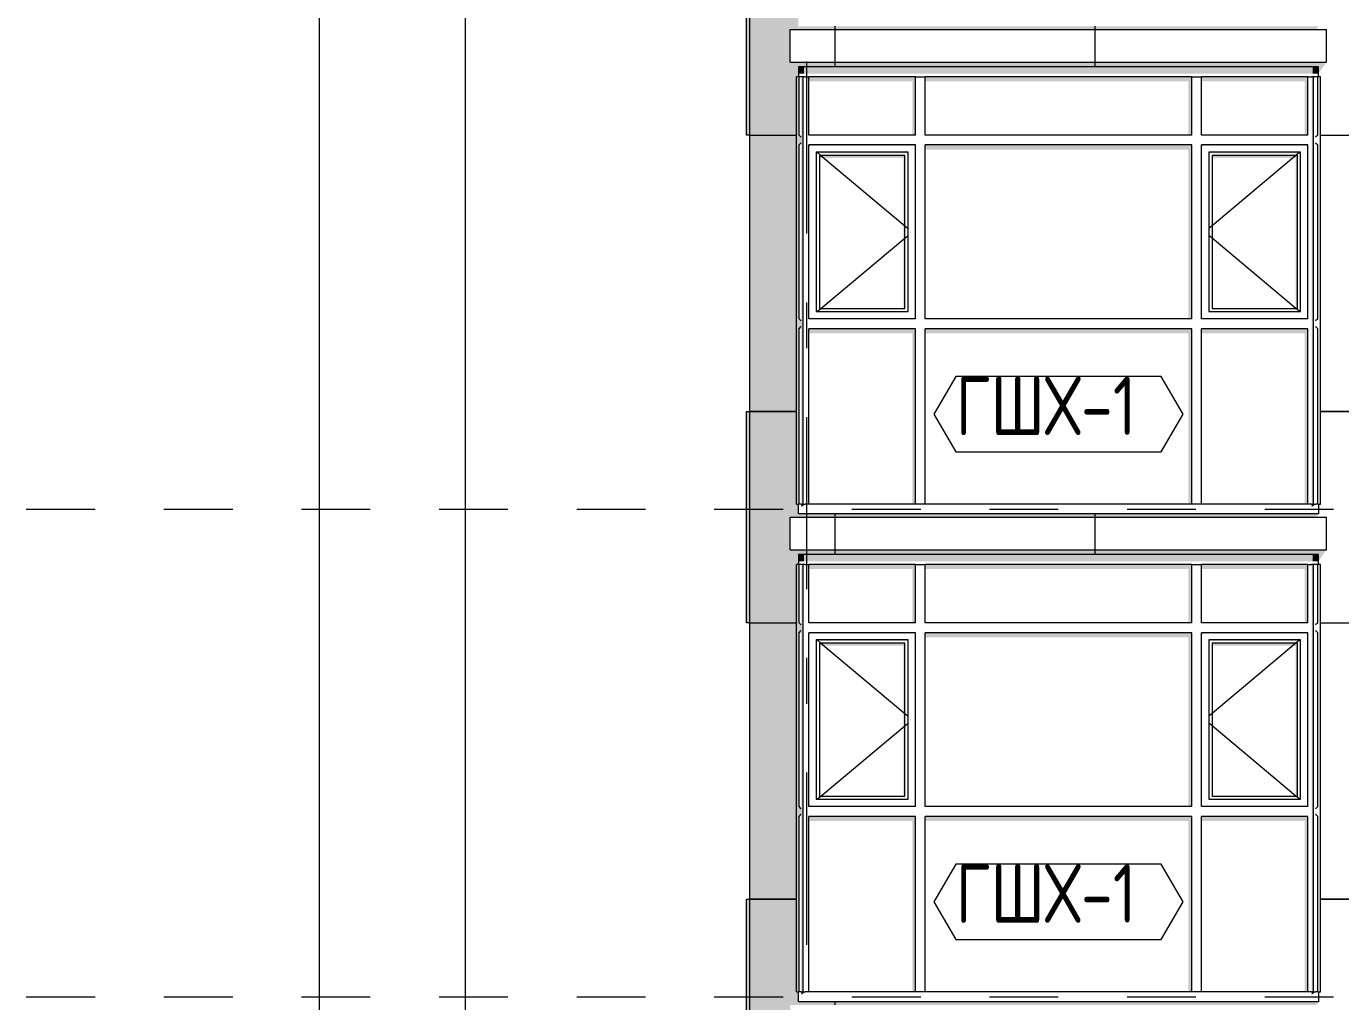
# Model space of a CAD drawing. Header units: millimetres. Extents: x 18162 to 7085488, y 72188 to 247925.
# Drawn here: x 4805139 to 4813226, y 109807 to 115807 of the extents above; entities that cross this region are included whole.
import ezdxf
from ezdxf.enums import TextEntityAlignment as Align

# ---------------------------------------------------------------- set-up
doc = ezdxf.new("R2010")
doc.units = ezdxf.units.MM
doc.header["$MEASUREMENT"] = 0
doc.linetypes.add('Dashed', pattern=[423.333333, 211.666667, -211.666667])
doc.linetypes.add('Double Dashed', pattern=[1093.611073, 529.166651, -211.666656, 141.111112, -211.666656])
for name, color, linetype in [('Finish - Wall', 7, 'Continuous'), ('Structural - Bearing', 7, 'Continuous'), ('Structural - Grid', 7, 'Continuous')]:
    doc.layers.add(name, color=color, linetype=linetype)
doc.styles.add('GENERATED_STYLE_3', font='', dxfattribs={"width": 0.8})
doc.styles.get('GENERATED_STYLE_3').set_extended_font_data('ISOCPEUR MON')
doc.dimstyles.new('GENERATED_STYLE__15', dxfattribs={"dimtxt": 440.00001, "dimasz": 228, "dimexe": 0.18, "dimexo": 150, "dimgap": 0, "dimtad": 1, "dimdec": 0, "dimzin": 0, "dimdsep": 46, "dimtxsty": 'GENERATED_STYLE_3', "dimblk": 'ARROWHEAD_2', "dimblk1": 'ARROWHEAD_2', "dimblk2": 'ARROWHEAD_2', "dimcen": 0.09, "dimclrd": 13, "dimclre": 13, "dimclrt": 13, "dimadec": 0, "dimazin": 0, "dimtfac": 1, "dimtdec": 4, "dimtmove": 0, "dimatfit": 3, "dimfxl": 1, "dimtolj": 1, "dimtzin": 0, "dimarcsym": 0})

# ---------------------------------------------------------------- blocks, each defined once
blk = doc.blocks.new('*X1862', base_point=(4860813, 82836.7))
at = {"layer": 'Structural - Bearing', "color": 8, "linetype": 'Continuous', "lineweight": 13}
for p, q in [((4810113, 112586.7), (4810113, 112556.7)), ((4811713, 112586.7), (4811713, 112556.7)), ((4809589.5, 112136.7), (4809613, 112136.7)), ((4809613, 112136.7), (4809877.1, 112136.7)), ((4813101.9, 112136.7), (4813313, 112136.7)), ((4809589.5, 110436.7), (4809613, 110436.7)), ((4809613, 110436.7), (4809589.5, 110436.7)), ((4809877.1, 110436.7), (4809613, 110436.7)), ((4809613, 110436.7), (4809877.1, 110436.7)), ((4813313, 110436.7), (4813101.9, 110436.7)), ((4813101.9, 110436.7), (4813313, 110436.7)), ((4810113, 109806.7), (4810113, 109786.7))]:
    blk.add_line(p, q, dxfattribs=at)
blk = doc.blocks.new('*X1872', base_point=(4860813, 82836.7))
at = {"layer": 'Structural - Bearing', "color": 8, "linetype": 'Continuous', "lineweight": 13}
for p, q in [((4810113, 115586.7), (4810113, 115556.7)), ((4811713, 115586.7), (4811713, 115556.7)), ((4809589.5, 115136.7), (4809613, 115136.7)), ((4809613, 115136.7), (4809877.1, 115136.7)), ((4813101.9, 115136.7), (4813313, 115136.7)), ((4809589.5, 113436.7), (4809613, 113436.7)), ((4809613, 113436.7), (4809589.5, 113436.7)), ((4809877.1, 113436.7), (4809613, 113436.7)), ((4809613, 113436.7), (4809877.1, 113436.7)), ((4813313, 113436.7), (4813101.9, 113436.7)), ((4813101.9, 113436.7), (4813313, 113436.7)), ((4810113, 112806.7), (4810113, 112786.7)), ((4811713, 112806.7), (4811713, 112786.7))]:
    blk.add_line(p, q, dxfattribs=at)
blk = doc.blocks.new('*X1878', base_point=(4860813, 82836.7))
at = {"layer": 'Structural - Bearing', "color": 7, "linetype": 'Continuous', "lineweight": 9}
for p, q in [((4810113, 112786.7), (4810113, 112586.7)), ((4811713, 112786.7), (4811713, 112586.7))]:
    blk.add_line(p, q, dxfattribs=at)
blk = doc.blocks.new('*X1880', base_point=(4860813, 82836.7))
at = {"layer": 'Structural - Bearing', "color": 7, "linetype": 'Continuous', "lineweight": 9}
blk.add_line((4809589.5, 112136.7), (4809569.5, 112136.7), dxfattribs=at)
blk = doc.blocks.new('*X1883', base_point=(4860813, 82836.7))
at = {"layer": 'Structural - Bearing', "color": 8, "linetype": 'Continuous', "lineweight": 13}
for p, q in [((4810113, 115806.7), (4810113, 115786.7)), ((4811713, 115806.7), (4811713, 115786.7))]:
    blk.add_line(p, q, dxfattribs=at)
blk = doc.blocks.new('*X1889', base_point=(4860813, 82836.7))
at = {"layer": 'Structural - Bearing', "color": 7, "linetype": 'Continuous', "lineweight": 9}
for p, q in [((4810113, 115786.7), (4810113, 115586.7)), ((4811713, 115786.7), (4811713, 115586.7))]:
    blk.add_line(p, q, dxfattribs=at)
blk = doc.blocks.new('*D2154', base_point=(4860813, 82836.7))
at = {"color": 12, "linetype": 'Continuous', "lineweight": 35}
for p, q in [((4807691.8, 121673.3), (4807991.8, 121500.1)), ((4807691.8, 88873.3), (4807991.8, 88700.1))]:
    blk.add_line(p, q, dxfattribs=at)
at = {"color": 13, "linetype": 'Continuous', "lineweight": 13}
for p, q in [((4809319.9, 121586.7), (4807616.8, 121586.7)), ((4807841.8, 88786.7), (4807841.8, 121586.7)), ((4809239.5, 88786.7), (4807616.8, 88786.7)), ((4807841.8, 88586.7), (4807841.8, 88786.7))]:
    blk.add_line(p, q, dxfattribs=at)
at = {"color": 13, "lineweight": 13, "char_height": 440, "attachment_point": 7, "rotation": 90, "style": 'GENERATED_STYLE_3'}
for s, insert in [('\\A1;{\\pql;\\fISOCPEUR MON|b0|i0|c0|p0;\\W0.800000;200}', (4807881.5, 120762.3)), ('\\A1;{\\pql;\\fISOCPEUR MON|b0|i0|c0|p0;\\W0.800000;32,800}', (4807969.4, 104141.6))]:
    blk.add_mtext(s, dxfattribs=dict(at, insert=insert))
blk = doc.blocks.new('ARROWHEAD_2')
at = {"color": 0, "linetype": 'Continuous', "lineweight": 0}
for p, q in [((-0.378, -0.655), (0.378, 0.655)), ((0, 0), (-1, 0))]:
    blk.add_line(p, q, dxfattribs=at)
blk = doc.blocks.new('*D2162', base_point=(4860813, 82836.7))
at = {"color": 12, "linetype": 'Continuous', "lineweight": 35}
for p, q in [((4806791.8, 129223.3), (4807091.8, 129050.1)), ((4806791.8, 82823.3), (4807091.8, 82650.1))]:
    blk.add_line(p, q, dxfattribs=at)
at = {"color": 13, "linetype": 'Continuous', "lineweight": 13}
for p, q in [((4809439.5, 129136.7), (4806716.8, 129136.7)), ((4806941.8, 82736.7), (4806941.8, 129136.7)), ((4809439.5, 82736.7), (4806716.8, 82736.7)), ((4806941.8, 82590), (4806941.8, 82736.7))]:
    blk.add_line(p, q, dxfattribs=at)
at = {"color": 13, "lineweight": 13, "insert": (4807069.4, 105225.3), "char_height": 440, "attachment_point": 7, "rotation": 90, "style": 'GENERATED_STYLE_3'}
blk.add_mtext('\\A1;{\\pql;\\fISOCPEUR MON|b0|i0|c0|p0;\\W0.800000;46,400}', dxfattribs=at)
blk = doc.blocks.new('Label_104_3', base_point=(4811489.5, 110186.7))
at = {"color": 13, "linetype": 'Continuous', "lineweight": 13, "flags": 128}
blk.add_lwpolyline([(4810723.1, 110420.9), (4810857.2, 110188.7), (4812121.8, 110188.7), (4812255.9, 110420.9), (4812121.8, 110653.2), (4810857.2, 110653.2)], close=True, dxfattribs=at)
at = {"color": 13, "lineweight": 13, "insert": (4810857.2, 110652.5), "char_height": 360, "attachment_point": 1, "style": 'GENERATED_STYLE_3'}
blk.add_mtext('\\A1;{\\pql;\\pt0,253000;\\fISOCPEUR MON|b0|i0|c0|p0;\\W0.800000;ГШХ-1\\fISOCPEUR MON|b0|i0|c0|p0;\\W0.800000;\\A1{\\H.66x;\\S^  ;}\\fISOCPEUR MON|b0|i0|c0|p0;\\W0.800000;\\fISOCPEUR MON|b0|i0|c0|p0;\\W0.800000;\\A1{\\H.66x;\\S^  ;}\\fISOCPEUR MON|b0|i0|c0|p0;\\W0.800000; \\fISOCPEUR MON|b0|i0|c0|p0;\\W0.800000;\\fISOCPEUR MON|b0|i0|c0|p0;\\W0.800000;\\fISOCPEUR MON|b0|i0|c0|p0;\\W0.800000;\\fISOCPEUR MON|b0|i0|c0|p0;\\W0.800000;\\fISOCPEUR MON|b0|i0|c0|p0;\\W0.800000;\\fISOCPEUR MON|b0|i0|c0|p0;\\W0.800000;\\fISOCPEUR MON|b0|i0|c0|p0;\\W0.800000;\\fISOCPEUR MON|b0|i0|c0|p0;\\W0.800000;\\fISOCPEUR MON|b0|i0|c0|p0;\\W0.800000;\\fISOCPEUR MON|b0|i0|c0|p0;\\W0.800000;\\fISOCPEUR MON|b0|i0|c0|p0;\\W0.800000;\\fISOCPEUR MON|b0|i0|c0|p0;\\W0.800000;\\fISOCPEUR MON|b0|i0|c0|p0;\\W0.800000;\\fISOCPEUR MON|b0|i0|c0|p0;\\W0.800000;\\fISOCPEUR MON|b0|i0|c0|p0;\\W0.800000;\\fISOCPEUR MON|b0|i0|c0|p0;\\W0.800000;\\fISOCPEUR MON|b0|i0|c0|p0;\\W0.800000;\\fISOCPEUR MON|b0|i0|c0|p0;\\W0.800000;\\fISOCPEUR MON|b0|i0|c0|p0;\\W0.800000;\\fISOCPEUR MON|b0|i0|c0|p0;\\W0.800000;\\fISOCPEUR MON|b0|i0|c0|p0;\\W0.800000;\\fISOCPEUR MON|b0|i0|c0|p0;\\W0.800000;\\fISOCPEUR MON|b0|i0|c0|p0;\\W0.800000;\\fISOCPEUR MON|b0|i0|c0|p0;\\W0.800000;\\fISOCPEUR MON|b0|i0|c0|p0;\\W0.800000;\\fISOCPEUR MON|b0|i0|c0|p0;\\W0.800000;\\fISOCPEUR MON|b0|i0|c0|p0;\\W0.800000;\\fISOCPEUR MON|b0|i0|c0|p0;\\W0.800000;\\fISOCPEUR MON|b0|i0|c0|p0;\\W0.800000;\\fISOCPEUR MON|b0|i0|c0|p0;\\W0.800000;\\fISOCPEUR MON|b0|i0|c0|p0;\\W0.800000;\\fISOCPEUR MON|b0|i0|c0|p0;\\W0.800000;\\fISOCPEUR MON|b0|i0|c0|p0;\\W0.800000;\\fISOCPEUR MON|b0|i0|c0|p0;\\W0.800000;\\fISOCPEUR MON|b0|i0|c0|p0;\\W0.800000;\\fISOCPEUR MON|b0|i0|c0|p0;\\W0.800000;\\fISOCPEUR MON|b0|i0|c0|p0;\\W0.800000;\\fISOCPEUR MON|b0|i0|c0|p0;\\W0.800000;\\fISOCPEUR MON|b0|i0|c0|p0;\\W0.800000;\\fISOCPEUR MON|b0|i0|c0|p0;\\W0.800000;\\fISOCPEUR MON|b0|i0|c0|p0;\\W0.800000;\\fISOCPEUR MON|b0|i0|c0|p0;\\W0.800000;\\fISOCPEUR MON|b0|i0|c0|p0;\\W0.800000;}', dxfattribs=at)
blk = doc.blocks.new('Label_107_3', base_point=(4811489.5, 113186.7))
at = {"color": 13, "linetype": 'Continuous', "lineweight": 13, "flags": 128}
blk.add_lwpolyline([(4810723.1, 113420.9), (4810857.2, 113188.7), (4812121.8, 113188.7), (4812255.9, 113420.9), (4812121.8, 113653.2), (4810857.2, 113653.2)], close=True, dxfattribs=at)
at = {"color": 13, "lineweight": 13, "insert": (4810857.2, 113652.5), "char_height": 360, "attachment_point": 1, "style": 'GENERATED_STYLE_3'}
blk.add_mtext('\\A1;{\\pql;\\pt0,253000;\\fISOCPEUR MON|b0|i0|c0|p0;\\W0.800000;ГШХ-1\\fISOCPEUR MON|b0|i0|c0|p0;\\W0.800000;\\A1{\\H.66x;\\S^  ;}\\fISOCPEUR MON|b0|i0|c0|p0;\\W0.800000;\\fISOCPEUR MON|b0|i0|c0|p0;\\W0.800000;\\A1{\\H.66x;\\S^  ;}\\fISOCPEUR MON|b0|i0|c0|p0;\\W0.800000; \\fISOCPEUR MON|b0|i0|c0|p0;\\W0.800000;\\fISOCPEUR MON|b0|i0|c0|p0;\\W0.800000;\\fISOCPEUR MON|b0|i0|c0|p0;\\W0.800000;\\fISOCPEUR MON|b0|i0|c0|p0;\\W0.800000;\\fISOCPEUR MON|b0|i0|c0|p0;\\W0.800000;\\fISOCPEUR MON|b0|i0|c0|p0;\\W0.800000;\\fISOCPEUR MON|b0|i0|c0|p0;\\W0.800000;\\fISOCPEUR MON|b0|i0|c0|p0;\\W0.800000;\\fISOCPEUR MON|b0|i0|c0|p0;\\W0.800000;\\fISOCPEUR MON|b0|i0|c0|p0;\\W0.800000;\\fISOCPEUR MON|b0|i0|c0|p0;\\W0.800000;\\fISOCPEUR MON|b0|i0|c0|p0;\\W0.800000;\\fISOCPEUR MON|b0|i0|c0|p0;\\W0.800000;\\fISOCPEUR MON|b0|i0|c0|p0;\\W0.800000;\\fISOCPEUR MON|b0|i0|c0|p0;\\W0.800000;\\fISOCPEUR MON|b0|i0|c0|p0;\\W0.800000;\\fISOCPEUR MON|b0|i0|c0|p0;\\W0.800000;\\fISOCPEUR MON|b0|i0|c0|p0;\\W0.800000;\\fISOCPEUR MON|b0|i0|c0|p0;\\W0.800000;\\fISOCPEUR MON|b0|i0|c0|p0;\\W0.800000;\\fISOCPEUR MON|b0|i0|c0|p0;\\W0.800000;\\fISOCPEUR MON|b0|i0|c0|p0;\\W0.800000;\\fISOCPEUR MON|b0|i0|c0|p0;\\W0.800000;\\fISOCPEUR MON|b0|i0|c0|p0;\\W0.800000;\\fISOCPEUR MON|b0|i0|c0|p0;\\W0.800000;\\fISOCPEUR MON|b0|i0|c0|p0;\\W0.800000;\\fISOCPEUR MON|b0|i0|c0|p0;\\W0.800000;\\fISOCPEUR MON|b0|i0|c0|p0;\\W0.800000;\\fISOCPEUR MON|b0|i0|c0|p0;\\W0.800000;\\fISOCPEUR MON|b0|i0|c0|p0;\\W0.800000;\\fISOCPEUR MON|b0|i0|c0|p0;\\W0.800000;\\fISOCPEUR MON|b0|i0|c0|p0;\\W0.800000;\\fISOCPEUR MON|b0|i0|c0|p0;\\W0.800000;\\fISOCPEUR MON|b0|i0|c0|p0;\\W0.800000;\\fISOCPEUR MON|b0|i0|c0|p0;\\W0.800000;\\fISOCPEUR MON|b0|i0|c0|p0;\\W0.800000;\\fISOCPEUR MON|b0|i0|c0|p0;\\W0.800000;\\fISOCPEUR MON|b0|i0|c0|p0;\\W0.800000;\\fISOCPEUR MON|b0|i0|c0|p0;\\W0.800000;\\fISOCPEUR MON|b0|i0|c0|p0;\\W0.800000;\\fISOCPEUR MON|b0|i0|c0|p0;\\W0.800000;\\fISOCPEUR MON|b0|i0|c0|p0;\\W0.800000;\\fISOCPEUR MON|b0|i0|c0|p0;\\W0.800000;}', dxfattribs=at)
blk = doc.blocks.new('Standard grid marker[368]_3', base_point=(4809939.5, 142836.7))
at = {"layer": 'Structural - Grid', "color": 13, "linetype": 'Double Dashed', "lineweight": 13, "ltscale": 2}
blk.add_line((4809939.5, 141836.7), (4809939.5, 80336.7), dxfattribs=at)
at = {"layer": 'Structural - Grid', "color": 13, "lineweight": 13, "style": 'GENERATED_STYLE_3'}
blk.add_attdef('AC_MarkerText_1', text='', height=500, rotation=360, dxfattribs=at).set_placement((4809939.5, 78986.7), align=Align.TOP_CENTER)

msp = doc.modelspace()

# ---------------------------------------------------------------- hatches: boundary and pattern name
at = {"layer": 'Finish - Wall', "linetype": 'Continuous', "lineweight": 0}
for points in [[(4809877.1, 115106.7), (4809919.5, 115106.7), (4809919.5, 115496.7), (4809907.1, 115496.7), (4809907.1, 115124.1), (4809894.5, 115136.7), (4809894.5, 115496.7), (4809877.1, 115496.7)], [(4809889.5, 115556.7), (4809889.5, 115516), (4809924.5, 115516), (4809924.5, 115556.7)], [(4810639.5, 115556.7), (4809924.5, 115556.7), (4809924.5, 115516), (4810639.5, 115516)], [(4809954.5, 115496.7), (4809954.5, 115468.4), (4810589.5, 115468.4), (4810589.5, 115136.7), (4810609.5, 115136.7), (4810609.5, 115496.7)], [(4810639.5, 115556.7), (4810639.5, 115516), (4812339.5, 115516), (4812339.5, 115556.7)], [(4812309.5, 115496.7), (4810669.5, 115496.7), (4810669.5, 115468.4), (4812289.5, 115468.4), (4812289.5, 115136.7), (4812309.5, 115136.7)], [(4813054.5, 115556.7), (4812339.5, 115556.7), (4812339.5, 115516), (4813054.5, 115516)], [(4812369.5, 115496.7), (4812369.5, 115468.4), (4813004.5, 115468.4), (4813004.5, 115136.7), (4813024.5, 115136.7), (4813024.5, 115496.7)], [(4813047.1, 115106.7), (4813059.5, 115106.7), (4813059.5, 115496.7), (4813047.1, 115496.7)], [(4813089.5, 115556.7), (4813054.5, 115556.7), (4813054.5, 115516), (4813089.5, 115516)], [(4813084.5, 115496.7), (4813084.5, 115489.6), (4813089.5, 115496.7)], [(4813047.1, 113976.7), (4813059.5, 113976.7), (4813059.5, 115106.7), (4813047.1, 115106.7)], [(4813071.9, 115124.1), (4813078.2, 115127.8), (4813084.5, 115136.7)], [(4809961.6, 115069.6), (4809954.5, 115076.7), (4809954.5, 115069.6)], [(4809954.5, 115076.7), (4809961.6, 115069.6), (4810602.4, 115069.6), (4810609.5, 115076.7)], [(4809999.5, 115031.7), (4809999.5, 115024.6), (4810006.6, 115024.6)], [(4810564.5, 115031.7), (4809999.5, 115031.7), (4810006.6, 115024.6), (4810557.4, 115024.6)], [(4810544.5, 115011.7), (4810019.5, 115011.7), (4810019.5, 114997.5), (4810534.5, 114997.5), (4810534.5, 114071.7), (4810544.5, 114071.7)], [(4810564.5, 115031.7), (4810557.4, 115024.6), (4810559.5, 115024.6), (4810559.5, 114056.7), (4810564.5, 114051.7)], [(4810602.4, 115069.6), (4810604.5, 115069.6), (4810604.5, 114011.7), (4810609.5, 114006.7), (4810609.5, 115076.7)], [(4810669.5, 115048.4), (4812289.5, 115048.4), (4812289.5, 114006.7), (4812309.5, 114006.7), (4812309.5, 115076.7), (4810669.5, 115076.7)], [(4812376.6, 115069.6), (4812369.5, 115076.7), (4812369.5, 115069.6)], [(4812369.5, 115076.7), (4812376.6, 115069.6), (4813017.4, 115069.6), (4813024.5, 115076.7)], [(4812414.5, 115031.7), (4812414.5, 115024.6), (4812421.6, 115024.6)], [(4812414.5, 115031.7), (4812421.6, 115024.6), (4812972.4, 115024.6), (4812979.5, 115031.7)], [(4812434.5, 114997.5), (4812949.5, 114997.5), (4812949.5, 114071.7), (4812959.5, 114071.7), (4812959.5, 115011.7), (4812434.5, 115011.7)], [(4812979.5, 115031.7), (4812972.4, 115024.6), (4812974.5, 115024.6), (4812974.5, 114056.7), (4812979.5, 114051.7)], [(4813017.4, 115069.6), (4813019.5, 115069.6), (4813019.5, 114011.7), (4813024.5, 114006.7), (4813024.5, 115076.7)], [(4810559.5, 114051.7), (4810564.5, 114051.7), (4810559.5, 114056.7)], [(4812974.5, 114051.7), (4812979.5, 114051.7), (4812974.5, 114056.7)], [(4809877.1, 112866.7), (4809894.5, 112866.7), (4809894.5, 113946.7), (4809907.1, 113959.3), (4809907.1, 112866.7), (4809919.5, 112866.7), (4809919.5, 113976.7), (4809877.1, 113976.7)], [(4810604.5, 114011.7), (4810604.5, 114006.7), (4810609.5, 114006.7)], [(4813019.5, 114006.7), (4813024.5, 114006.7), (4813019.5, 114011.7)], [(4813047.1, 112866.7), (4813059.5, 112866.7), (4813059.5, 113976.7), (4813047.1, 113976.7)], [(4813084.5, 114006.7), (4813071.9, 113994.1), (4813078.2, 113997.8)], [(4809954.5, 113946.7), (4809954.5, 113918.4), (4810589.5, 113918.4), (4810589.5, 112866.7), (4810609.5, 112866.7), (4810609.5, 113946.7)], [(4810669.5, 113946.7), (4810669.5, 113918.4), (4812289.5, 113918.4), (4812289.5, 112866.7), (4812309.5, 112866.7), (4812309.5, 113946.7)], [(4812369.5, 113918.4), (4813004.5, 113918.4), (4813004.5, 112866.7), (4813024.5, 112866.7), (4813024.5, 113946.7), (4812369.5, 113946.7)], [(4809907.1, 112849.1), (4809924.5, 112861.4), (4809924.5, 112866.7), (4809907.1, 112866.7)], [(4809924.5, 112866.7), (4809924.5, 112861.4), (4809931.9, 112866.7)], [(4813047.1, 112849.1), (4813054.5, 112854.4), (4813054.5, 112866.7), (4813047.1, 112866.7)], [(4813071.9, 112866.7), (4813054.5, 112866.7), (4813054.5, 112854.4)], [(4809889.5, 112556.7), (4809889.5, 112516), (4809924.5, 112516), (4809924.5, 112556.7)], [(4809924.5, 112556.7), (4809924.5, 112516), (4810639.5, 112516), (4810639.5, 112556.7)], [(4810639.5, 112556.7), (4810639.5, 112516), (4812339.5, 112516), (4812339.5, 112556.7)], [(4812339.5, 112516), (4813054.5, 112516), (4813054.5, 112556.7), (4812339.5, 112556.7)], [(4813054.5, 112556.7), (4813054.5, 112516), (4813089.5, 112516), (4813089.5, 112556.7)], [(4809877.1, 112496.7), (4809877.1, 112106.7), (4809919.5, 112106.7), (4809919.5, 112496.7), (4809907.1, 112496.7), (4809907.1, 112124.1), (4809894.5, 112136.7), (4809894.5, 112496.7)], [(4810609.5, 112496.7), (4809954.5, 112496.7), (4809954.5, 112468.4), (4810589.5, 112468.4), (4810589.5, 112136.7), (4810609.5, 112136.7)], [(4812309.5, 112496.7), (4810669.5, 112496.7), (4810669.5, 112468.4), (4812289.5, 112468.4), (4812289.5, 112136.7), (4812309.5, 112136.7)], [(4813024.5, 112496.7), (4812369.5, 112496.7), (4812369.5, 112468.4), (4813004.5, 112468.4), (4813004.5, 112136.7), (4813024.5, 112136.7)], [(4813047.1, 112106.7), (4813059.5, 112106.7), (4813059.5, 112496.7), (4813047.1, 112496.7)], [(4813084.5, 112496.7), (4813084.5, 112489.6), (4813089.5, 112496.7)], [(4813047.1, 110976.7), (4813059.5, 110976.7), (4813059.5, 112106.7), (4813047.1, 112106.7)], [(4813071.9, 112124.1), (4813078.2, 112127.8), (4813084.5, 112136.7)], [(4809961.6, 112069.6), (4809954.5, 112076.7), (4809954.5, 112069.6)], [(4809954.5, 112076.7), (4809961.6, 112069.6), (4810602.4, 112069.6), (4810609.5, 112076.7)], [(4809999.5, 112031.7), (4809999.5, 112024.6), (4810006.6, 112024.6)], [(4810564.5, 112031.7), (4809999.5, 112031.7), (4810006.6, 112024.6), (4810557.4, 112024.6)], [(4810564.5, 112031.7), (4810557.4, 112024.6), (4810559.5, 112024.6), (4810559.5, 111056.7), (4810564.5, 111051.7)], [(4810602.4, 112069.6), (4810604.5, 112069.6), (4810604.5, 111011.7), (4810609.5, 111006.7), (4810609.5, 112076.7)], [(4812309.5, 112076.7), (4810669.5, 112076.7), (4810669.5, 112048.4), (4812289.5, 112048.4), (4812289.5, 111006.7), (4812309.5, 111006.7)], [(4812376.6, 112069.6), (4812369.5, 112076.7), (4812369.5, 112069.6)], [(4812369.5, 112076.7), (4812376.6, 112069.6), (4813017.4, 112069.6), (4813024.5, 112076.7)], [(4812414.5, 112031.7), (4812414.5, 112024.6), (4812421.6, 112024.6)], [(4812414.5, 112031.7), (4812421.6, 112024.6), (4812972.4, 112024.6), (4812979.5, 112031.7)], [(4812979.5, 112031.7), (4812972.4, 112024.6), (4812974.5, 112024.6), (4812974.5, 111056.7), (4812979.5, 111051.7)], [(4813024.5, 112076.7), (4813017.4, 112069.6), (4813019.5, 112069.6), (4813019.5, 111011.7), (4813024.5, 111006.7)], [(4810544.5, 112011.7), (4810019.5, 112011.7), (4810019.5, 111997.5), (4810534.5, 111997.5), (4810534.5, 111071.7), (4810544.5, 111071.7)], [(4812959.5, 112011.7), (4812434.5, 112011.7), (4812434.5, 111997.5), (4812949.5, 111997.5), (4812949.5, 111071.7), (4812959.5, 111071.7)], [(4810559.5, 111051.7), (4810564.5, 111051.7), (4810559.5, 111056.7)], [(4812974.5, 111051.7), (4812979.5, 111051.7), (4812974.5, 111056.7)], [(4809877.1, 109866.7), (4809894.5, 109866.7), (4809894.5, 110946.7), (4809907.1, 110959.3), (4809907.1, 109866.7), (4809919.5, 109866.7), (4809919.5, 110976.7), (4809877.1, 110976.7)], [(4810604.5, 111011.7), (4810604.5, 111006.7), (4810609.5, 111006.7)], [(4813019.5, 111006.7), (4813024.5, 111006.7), (4813019.5, 111011.7)], [(4813047.1, 109866.7), (4813059.5, 109866.7), (4813059.5, 110976.7), (4813047.1, 110976.7)], [(4813084.5, 111006.7), (4813071.9, 110994.1), (4813078.2, 110997.8)], [(4810609.5, 110946.7), (4809954.5, 110946.7), (4809954.5, 110918.4), (4810589.5, 110918.4), (4810589.5, 109866.7), (4810609.5, 109866.7)], [(4812309.5, 110946.7), (4810669.5, 110946.7), (4810669.5, 110918.4), (4812289.5, 110918.4), (4812289.5, 109866.7), (4812309.5, 109866.7)], [(4812369.5, 110918.4), (4813004.5, 110918.4), (4813004.5, 109866.7), (4813024.5, 109866.7), (4813024.5, 110946.7), (4812369.5, 110946.7)], [(4809907.1, 109849.1), (4809924.5, 109861.4), (4809924.5, 109866.7), (4809907.1, 109866.7)], [(4809924.5, 109866.7), (4809924.5, 109861.4), (4809931.9, 109866.7)], [(4813047.1, 109849.1), (4813054.5, 109854.4), (4813054.5, 109866.7), (4813047.1, 109866.7)], [(4813071.9, 109866.7), (4813054.5, 109866.7), (4813054.5, 109854.4)]]:
    msp.add_hatch(color=49, dxfattribs=at).paths.add_polyline_path(points)
h = msp.add_hatch(color=49, dxfattribs=at)
h.paths.add_polyline_path([(4809877.1, 115106.7), (4809877.1, 113976.7), (4809919.5, 113976.7), (4809919.5, 115106.7)])
h.paths.add_polyline_path([(4809907.1, 113994.1), (4809894.5, 114006.7), (4809894.5, 115076.7), (4809907.1, 115089.3)], flags=0)
h = msp.add_hatch(color=49, dxfattribs=at)
h.paths.add_polyline_path([(4809919.5, 112106.7), (4809877.1, 112106.7), (4809877.1, 110976.7), (4809919.5, 110976.7)])
h.paths.add_polyline_path([(4809894.5, 112076.7), (4809907.1, 112089.3), (4809907.1, 110994.1), (4809894.5, 111006.7)], flags=0)
at = {"layer": 'Structural - Bearing', "linetype": 'Continuous', "lineweight": 0}
for points in [[(4809589.5, 115736.7), (4809839.5, 115736.7), (4809839.5, 115786.7), (4813075.4, 115786.7), (4813089.5, 115806.7), (4809889.5, 115806.7), (4809889.5, 115866.7), (4809877.1, 115866.7), (4809877.1, 118496.7), (4809889.5, 118496.7), (4809889.5, 118556.7), (4813089.5, 118556.7), (4813089.5, 118516), (4813139.5, 118586.7), (4809839.5, 118586.7), (4809839.5, 118736.7), (4809589.5, 118736.7)], [(4809569.5, 115136.7), (4809589.5, 115136.7), (4809589.5, 116436.7), (4809569.5, 116436.7)], [(4809839.5, 115736.7), (4809589.5, 115736.7), (4809589.5, 112736.7), (4809839.5, 112736.7), (4809839.5, 112786.7), (4813075.4, 112786.7), (4813089.5, 112806.7), (4809889.5, 112806.7), (4809889.5, 112866.7), (4809877.1, 112866.7), (4809877.1, 115496.7), (4809889.5, 115496.7), (4809889.5, 115556.7), (4813089.5, 115556.7), (4813089.5, 115516), (4813139.5, 115586.7), (4809839.5, 115586.7)], [(4809569.5, 112136.7), (4809589.5, 112136.7), (4809589.5, 113436.7), (4809569.5, 113436.7)], [(4809839.5, 112736.7), (4809589.5, 112736.7), (4809589.5, 109736.7), (4809839.5, 109736.7), (4809839.5, 109786.7), (4813075.4, 109786.7), (4813089.5, 109806.7), (4809889.5, 109806.7), (4809889.5, 109866.7), (4809877.1, 109866.7), (4809877.1, 112496.7), (4809889.5, 112496.7), (4809889.5, 112556.7), (4813089.5, 112556.7), (4813089.5, 112516), (4813139.5, 112586.7), (4809839.5, 112586.7)], [(4809569.5, 109136.7), (4809589.5, 109136.7), (4809589.5, 110436.7), (4809569.5, 110436.7)]]:
    msp.add_hatch(color=49, dxfattribs=at).paths.add_polyline_path(points)

# ---------------------------------------------------------------- linework, layer by layer
at = {"color": 8, "linetype": 'Dashed', "lineweight": 13, "ltscale": 2}
for p, q in [((4805138.5, 112836.7), (4846132, 112836.7)), ((4805138.5, 109836.7), (4846132, 109836.7))]:
    msp.add_line(p, q, dxfattribs=at)
at = {"layer": 'Finish - Wall', "color": 7, "linetype": 'Continuous', "lineweight": 9}
for p, q in [((4809889.5, 115496.7), (4809877.1, 115496.7)), ((4809877.1, 115106.7), (4809877.1, 115496.7)), ((4809889.5, 115556.7), (4809889.5, 115496.7)), ((4809924.5, 115556.7), (4809889.5, 115556.7)), ((4809894.5, 115496.7), (4809889.5, 115496.7)), ((4809907.1, 115496.7), (4809894.5, 115496.7)), ((4809894.5, 115136.7), (4809894.5, 115496.7)), ((4809919.5, 115496.7), (4809907.1, 115496.7)), ((4809931.9, 115496.7), (4809919.5, 115496.7)), ((4809919.5, 115106.7), (4809919.5, 115496.7)), ((4810639.5, 115556.7), (4809924.5, 115556.7)), ((4809931.9, 115496.7), (4809954.5, 115496.7)), ((4810609.5, 115496.7), (4809954.5, 115496.7)), ((4809954.5, 115136.7), (4809954.5, 115496.7)), ((4810609.5, 115496.7), (4810669.5, 115496.7)), ((4810609.5, 115136.7), (4810609.5, 115496.7)), ((4812339.5, 115556.7), (4810639.5, 115556.7)), ((4812309.5, 115496.7), (4810669.5, 115496.7)), ((4810669.5, 115136.7), (4810669.5, 115496.7)), ((4812309.5, 115496.7), (4812369.5, 115496.7)), ((4812309.5, 115136.7), (4812309.5, 115496.7)), ((4813054.5, 115556.7), (4812339.5, 115556.7)), ((4813024.5, 115496.7), (4812369.5, 115496.7)), ((4812369.5, 115136.7), (4812369.5, 115496.7)), ((4813024.5, 115496.7), (4813047.1, 115496.7)), ((4813024.5, 115136.7), (4813024.5, 115496.7)), ((4813059.5, 115496.7), (4813047.1, 115496.7)), ((4813089.5, 115556.7), (4813054.5, 115556.7)), ((4813071.9, 115496.7), (4813059.5, 115496.7)), ((4813059.5, 115106.7), (4813059.5, 115496.7)), ((4813084.5, 115496.7), (4813071.9, 115496.7)), ((4813089.5, 115496.7), (4813084.5, 115496.7)), ((4813084.5, 115136.7), (4813084.5, 115496.7)), ((4813089.5, 115496.7), (4813089.5, 115556.7)), ((4813101.9, 115496.7), (4813089.5, 115496.7)), ((4813101.9, 115106.7), (4813101.9, 115496.7)), ((4809877.1, 113976.7), (4809877.1, 115106.7)), ((4809907.1, 115124.1), (4809894.5, 115136.7)), ((4809894.5, 115076.7), (4809907.1, 115089.3)), ((4809919.5, 113976.7), (4809919.5, 115106.7)), ((4810609.5, 115136.7), (4809954.5, 115136.7)), ((4812309.5, 115136.7), (4810669.5, 115136.7)), ((4813024.5, 115136.7), (4812369.5, 115136.7)), ((4813059.5, 113976.7), (4813059.5, 115106.7)), ((4813084.5, 115136.7), (4813071.9, 115124.1)), ((4813071.9, 115089.3), (4813084.5, 115076.7)), ((4813101.9, 113976.7), (4813101.9, 115106.7)), ((4809894.5, 114006.7), (4809894.5, 115076.7)), ((4809954.5, 114006.7), (4809954.5, 115076.7)), ((4810609.5, 115076.7), (4809954.5, 115076.7)), ((4809999.5, 115031.7), (4809999.5, 114051.7)), ((4810564.5, 115031.7), (4809999.5, 115031.7)), ((4810004.4, 115031.7), (4810028.3, 115011.7)), ((4810544.5, 115011.7), (4810019.5, 115011.7)), ((4810019.5, 115011.7), (4810019.5, 114071.7)), ((4810028.3, 115011.7), (4810544.5, 114579.4)), ((4810544.5, 114071.7), (4810544.5, 115011.7)), ((4810564.5, 114051.7), (4810564.5, 115031.7)), ((4810609.5, 114006.7), (4810609.5, 115076.7)), ((4810669.5, 114006.7), (4810669.5, 115076.7)), ((4812309.5, 115076.7), (4810669.5, 115076.7)), ((4812309.5, 114006.7), (4812309.5, 115076.7)), ((4812369.5, 114006.7), (4812369.5, 115076.7)), ((4813024.5, 115076.7), (4812369.5, 115076.7)), ((4812414.5, 115031.7), (4812414.5, 114051.7)), ((4812979.5, 115031.7), (4812414.5, 115031.7)), ((4812959.5, 115011.7), (4812434.5, 115011.7)), ((4812950.8, 115011.7), (4812434.5, 114579.4)), ((4812434.5, 115011.7), (4812434.5, 114071.7)), ((4812974.7, 115031.7), (4812950.8, 115011.7)), ((4812959.5, 114071.7), (4812959.5, 115011.7)), ((4812979.5, 114051.7), (4812979.5, 115031.7)), ((4813024.5, 114006.7), (4813024.5, 115076.7)), ((4813084.5, 114006.7), (4813084.5, 115076.7)), ((4810544.5, 114579.4), (4810564.5, 114562.6)), ((4812434.5, 114579.4), (4812414.5, 114562.6)), ((4810028.3, 114071.7), (4810544.5, 114504)), ((4810544.5, 114504), (4810564.5, 114520.7)), ((4812434.5, 114504), (4812414.5, 114520.7)), ((4812950.8, 114071.7), (4812434.5, 114504)), ((4809999.5, 114051.7), (4810564.5, 114051.7)), ((4810004.4, 114051.7), (4810028.3, 114071.7)), ((4810019.5, 114071.7), (4810544.5, 114071.7)), ((4812414.5, 114051.7), (4812979.5, 114051.7)), ((4812434.5, 114071.7), (4812959.5, 114071.7)), ((4812974.7, 114051.7), (4812950.8, 114071.7)), ((4809877.1, 112866.7), (4809877.1, 113976.7)), ((4809907.1, 113994.1), (4809894.5, 114006.7)), ((4809894.5, 113946.7), (4809907.1, 113959.3)), ((4809919.5, 112866.7), (4809919.5, 113976.7)), ((4810609.5, 114006.7), (4809954.5, 114006.7)), ((4812309.5, 114006.7), (4810669.5, 114006.7)), ((4813024.5, 114006.7), (4812369.5, 114006.7)), ((4813059.5, 112866.7), (4813059.5, 113976.7)), ((4813084.5, 114006.7), (4813071.9, 113994.1)), ((4813071.9, 113959.3), (4813084.5, 113946.7)), ((4813101.9, 112866.7), (4813101.9, 113976.7)), ((4809894.5, 112866.7), (4809894.5, 113946.7)), ((4809954.5, 112866.7), (4809954.5, 113946.7)), ((4810609.5, 113946.7), (4809954.5, 113946.7)), ((4810609.5, 112866.7), (4810609.5, 113946.7)), ((4810669.5, 112866.7), (4810669.5, 113946.7)), ((4812309.5, 113946.7), (4810669.5, 113946.7)), ((4812309.5, 112866.7), (4812309.5, 113946.7)), ((4812369.5, 112866.7), (4812369.5, 113946.7)), ((4813024.5, 113946.7), (4812369.5, 113946.7)), ((4813024.5, 112866.7), (4813024.5, 113946.7)), ((4813084.5, 112866.7), (4813084.5, 113946.7)), ((4809877.1, 112866.7), (4809889.5, 112866.7)), ((4809889.5, 112806.7), (4809889.5, 112866.7)), ((4809894.5, 112866.7), (4809889.5, 112866.7)), ((4809907.1, 112866.7), (4809894.5, 112866.7)), ((4809907.1, 112866.7), (4809919.5, 112866.7)), ((4809919.5, 112866.7), (4809931.9, 112866.7)), ((4809954.5, 112866.7), (4809931.9, 112866.7)), ((4810609.5, 112866.7), (4809954.5, 112866.7)), ((4810669.5, 112866.7), (4810609.5, 112866.7)), ((4812309.5, 112866.7), (4810669.5, 112866.7)), ((4812369.5, 112866.7), (4812309.5, 112866.7)), ((4813024.5, 112866.7), (4812369.5, 112866.7)), ((4813047.1, 112866.7), (4813024.5, 112866.7)), ((4813047.1, 112866.7), (4813059.5, 112866.7)), ((4813059.5, 112866.7), (4813071.9, 112866.7)), ((4813084.5, 112866.7), (4813071.9, 112866.7)), ((4813089.5, 112866.7), (4813084.5, 112866.7)), ((4813089.5, 112866.7), (4813089.5, 112806.7)), ((4813089.5, 112866.7), (4813101.9, 112866.7)), ((4809924.5, 112806.7), (4809889.5, 112806.7)), ((4810639.5, 112806.7), (4809924.5, 112806.7)), ((4812339.5, 112806.7), (4810639.5, 112806.7)), ((4813054.5, 112806.7), (4812339.5, 112806.7)), ((4813089.5, 112806.7), (4813054.5, 112806.7)), ((4809889.5, 112556.7), (4809889.5, 112496.7)), ((4809924.5, 112556.7), (4809889.5, 112556.7)), ((4810639.5, 112556.7), (4809924.5, 112556.7)), ((4812339.5, 112556.7), (4810639.5, 112556.7)), ((4813054.5, 112556.7), (4812339.5, 112556.7)), ((4813089.5, 112556.7), (4813054.5, 112556.7)), ((4813089.5, 112496.7), (4813089.5, 112556.7)), ((4809889.5, 112496.7), (4809877.1, 112496.7)), ((4809877.1, 112106.7), (4809877.1, 112496.7)), ((4809894.5, 112496.7), (4809889.5, 112496.7)), ((4809907.1, 112496.7), (4809894.5, 112496.7)), ((4809894.5, 112136.7), (4809894.5, 112496.7)), ((4809919.5, 112496.7), (4809907.1, 112496.7)), ((4809931.9, 112496.7), (4809919.5, 112496.7)), ((4809919.5, 112106.7), (4809919.5, 112496.7)), ((4809931.9, 112496.7), (4809954.5, 112496.7)), ((4810609.5, 112496.7), (4809954.5, 112496.7)), ((4809954.5, 112136.7), (4809954.5, 112496.7)), ((4810609.5, 112496.7), (4810669.5, 112496.7)), ((4810609.5, 112136.7), (4810609.5, 112496.7)), ((4812309.5, 112496.7), (4810669.5, 112496.7)), ((4810669.5, 112136.7), (4810669.5, 112496.7)), ((4812309.5, 112496.7), (4812369.5, 112496.7)), ((4812309.5, 112136.7), (4812309.5, 112496.7)), ((4813024.5, 112496.7), (4812369.5, 112496.7)), ((4812369.5, 112136.7), (4812369.5, 112496.7)), ((4813024.5, 112496.7), (4813047.1, 112496.7)), ((4813024.5, 112136.7), (4813024.5, 112496.7)), ((4813059.5, 112496.7), (4813047.1, 112496.7)), ((4813071.9, 112496.7), (4813059.5, 112496.7)), ((4813059.5, 112106.7), (4813059.5, 112496.7)), ((4813084.5, 112496.7), (4813071.9, 112496.7)), ((4813089.5, 112496.7), (4813084.5, 112496.7)), ((4813084.5, 112136.7), (4813084.5, 112496.7)), ((4813101.9, 112496.7), (4813089.5, 112496.7)), ((4813101.9, 112106.7), (4813101.9, 112496.7)), ((4809877.1, 110976.7), (4809877.1, 112106.7)), ((4809907.1, 112124.1), (4809894.5, 112136.7)), ((4809919.5, 110976.7), (4809919.5, 112106.7)), ((4810609.5, 112136.7), (4809954.5, 112136.7)), ((4812309.5, 112136.7), (4810669.5, 112136.7)), ((4813024.5, 112136.7), (4812369.5, 112136.7)), ((4813059.5, 110976.7), (4813059.5, 112106.7)), ((4813084.5, 112136.7), (4813071.9, 112124.1)), ((4813101.9, 110976.7), (4813101.9, 112106.7)), ((4809894.5, 112076.7), (4809907.1, 112089.3)), ((4809894.5, 111006.7), (4809894.5, 112076.7)), ((4809954.5, 111006.7), (4809954.5, 112076.7)), ((4810609.5, 112076.7), (4809954.5, 112076.7)), ((4809999.5, 112031.7), (4809999.5, 111051.7)), ((4810564.5, 112031.7), (4809999.5, 112031.7)), ((4810004.4, 112031.7), (4810028.3, 112011.7)), ((4810564.5, 111051.7), (4810564.5, 112031.7)), ((4810609.5, 111006.7), (4810609.5, 112076.7)), ((4810669.5, 111006.7), (4810669.5, 112076.7)), ((4812309.5, 112076.7), (4810669.5, 112076.7)), ((4812309.5, 111006.7), (4812309.5, 112076.7)), ((4812369.5, 111006.7), (4812369.5, 112076.7)), ((4813024.5, 112076.7), (4812369.5, 112076.7)), ((4812414.5, 112031.7), (4812414.5, 111051.7)), ((4812979.5, 112031.7), (4812414.5, 112031.7)), ((4812974.7, 112031.7), (4812950.8, 112011.7)), ((4812979.5, 111051.7), (4812979.5, 112031.7)), ((4813024.5, 111006.7), (4813024.5, 112076.7)), ((4813071.9, 112089.3), (4813084.5, 112076.7)), ((4813084.5, 111006.7), (4813084.5, 112076.7)), ((4810544.5, 112011.7), (4810019.5, 112011.7)), ((4810019.5, 112011.7), (4810019.5, 111071.7)), ((4810028.3, 112011.7), (4810544.5, 111579.4)), ((4810544.5, 111071.7), (4810544.5, 112011.7)), ((4812959.5, 112011.7), (4812434.5, 112011.7)), ((4812950.8, 112011.7), (4812434.5, 111579.4)), ((4812434.5, 112011.7), (4812434.5, 111071.7)), ((4812959.5, 111071.7), (4812959.5, 112011.7)), ((4810544.5, 111579.4), (4810564.5, 111562.6)), ((4812434.5, 111579.4), (4812414.5, 111562.6)), ((4810028.3, 111071.7), (4810544.5, 111504)), ((4810544.5, 111504), (4810564.5, 111520.7)), ((4812434.5, 111504), (4812414.5, 111520.7)), ((4812950.8, 111071.7), (4812434.5, 111504)), ((4809999.5, 111051.7), (4810564.5, 111051.7)), ((4810004.4, 111051.7), (4810028.3, 111071.7)), ((4810019.5, 111071.7), (4810544.5, 111071.7)), ((4812414.5, 111051.7), (4812979.5, 111051.7)), ((4812434.5, 111071.7), (4812959.5, 111071.7)), ((4812974.7, 111051.7), (4812950.8, 111071.7)), ((4809877.1, 109866.7), (4809877.1, 110976.7)), ((4809907.1, 110994.1), (4809894.5, 111006.7)), ((4809919.5, 109866.7), (4809919.5, 110976.7)), ((4810609.5, 111006.7), (4809954.5, 111006.7)), ((4812309.5, 111006.7), (4810669.5, 111006.7)), ((4813024.5, 111006.7), (4812369.5, 111006.7)), ((4813059.5, 109866.7), (4813059.5, 110976.7)), ((4813084.5, 111006.7), (4813071.9, 110994.1)), ((4813101.9, 109866.7), (4813101.9, 110976.7)), ((4809894.5, 110946.7), (4809907.1, 110959.3)), ((4809894.5, 109866.7), (4809894.5, 110946.7)), ((4809954.5, 109866.7), (4809954.5, 110946.7)), ((4810609.5, 110946.7), (4809954.5, 110946.7)), ((4810609.5, 109866.7), (4810609.5, 110946.7)), ((4810669.5, 109866.7), (4810669.5, 110946.7)), ((4812309.5, 110946.7), (4810669.5, 110946.7)), ((4812309.5, 109866.7), (4812309.5, 110946.7)), ((4812369.5, 109866.7), (4812369.5, 110946.7)), ((4813024.5, 110946.7), (4812369.5, 110946.7)), ((4813024.5, 109866.7), (4813024.5, 110946.7)), ((4813071.9, 110959.3), (4813084.5, 110946.7)), ((4813084.5, 109866.7), (4813084.5, 110946.7)), ((4809877.1, 109866.7), (4809889.5, 109866.7)), ((4809889.5, 109806.7), (4809889.5, 109866.7)), ((4809894.5, 109866.7), (4809889.5, 109866.7)), ((4809907.1, 109866.7), (4809894.5, 109866.7)), ((4809907.1, 109866.7), (4809919.5, 109866.7)), ((4809919.5, 109866.7), (4809931.9, 109866.7)), ((4809954.5, 109866.7), (4809931.9, 109866.7)), ((4810609.5, 109866.7), (4809954.5, 109866.7)), ((4810669.5, 109866.7), (4810609.5, 109866.7)), ((4812309.5, 109866.7), (4810669.5, 109866.7)), ((4812369.5, 109866.7), (4812309.5, 109866.7)), ((4813024.5, 109866.7), (4812369.5, 109866.7)), ((4813047.1, 109866.7), (4813024.5, 109866.7)), ((4813047.1, 109866.7), (4813059.5, 109866.7)), ((4813059.5, 109866.7), (4813071.9, 109866.7)), ((4813084.5, 109866.7), (4813071.9, 109866.7)), ((4813089.5, 109866.7), (4813084.5, 109866.7)), ((4813089.5, 109866.7), (4813089.5, 109806.7)), ((4813089.5, 109866.7), (4813101.9, 109866.7)), ((4809924.5, 109806.7), (4809889.5, 109806.7)), ((4810639.5, 109806.7), (4809924.5, 109806.7)), ((4812339.5, 109806.7), (4810639.5, 109806.7)), ((4813054.5, 109806.7), (4812339.5, 109806.7)), ((4813089.5, 109806.7), (4813054.5, 109806.7))]:
    msp.add_line(p, q, dxfattribs=at)
at = {"layer": 'Structural - Bearing', "color": 7, "linetype": 'Continuous', "lineweight": 13}
for p, q in [((4809589.5, 118736.7), (4809589.5, 115736.7)), ((4809569.5, 115136.7), (4809569.5, 116436.7)), ((4809589.5, 115736.7), (4809589.5, 112736.7)), ((4809839.5, 115586.7), (4809839.5, 115786.7)), ((4809839.5, 115786.7), (4813139.5, 115786.7)), ((4813139.5, 115586.7), (4813139.5, 115786.7)), ((4809839.5, 115586.7), (4813139.5, 115586.7)), ((4809589.5, 115136.7), (4809569.5, 115136.7)), ((4809569.5, 113436.7), (4809589.5, 113436.7)), ((4809569.5, 112136.7), (4809569.5, 113436.7)), ((4809839.5, 112586.7), (4809839.5, 112786.7)), ((4809839.5, 112786.7), (4813139.5, 112786.7)), ((4813139.5, 112586.7), (4813139.5, 112786.7)), ((4809589.5, 112736.7), (4809589.5, 109736.7)), ((4809839.5, 112586.7), (4813139.5, 112586.7)), ((4809589.5, 112136.7), (4809569.5, 112136.7)), ((4809569.5, 110436.7), (4809589.5, 110436.7)), ((4809569.5, 109136.7), (4809569.5, 110436.7))]:
    msp.add_line(p, q, dxfattribs=at)

# ---------------------------------------------------------------- block references
at = {"color": 12, "linetype": 'Continuous', "lineweight": 13}
for name, p in [('Label_107_3', (4811489.5, 113186.7)), ('Label_104_3', (4811489.5, 110186.7))]:
    msp.add_blockref(name, p, dxfattribs=at)
at = {"layer": 'Structural - Bearing', "lineweight": 0}
for name in ['*X1883', '*X1872', '*X1889', '*X1878', '*X1862', '*X1880']:
    msp.add_blockref(name, (4860813, 82836.7), dxfattribs=at)
at = {"layer": 'Structural - Grid', "color": 13, "linetype": 'Continuous', "lineweight": 13}
msp.add_blockref('Standard grid marker[368]_3', (4809939.5, 142836.7), dxfattribs=at)

# ---------------------------------------------------------------- dimensions: what is measured, and where the dimension line sits
at = {"color": 13, "linetype": 'Continuous', "lineweight": 13}
for base, p1, p2, picture, middle in [((4806941.8, 129136.7), (4809589.5, 82736.7), (4809589.5, 129136.7), '*D2162', (4806633.8, 106129.8)), ((4807841.8, 121586.7), (4809389.5, 88786.7), (4809469.9, 121586.7), '*D2154', (4807533.8, 105046.1))]:
    dim = msp.add_linear_dim(base=base, p1=p1, p2=p2, angle=90, dimstyle='GENERATED_STYLE__15', dxfattribs=at)
    dim.commit()
    dim.dimension.update_dxf_attribs({"geometry": picture, "text_midpoint": middle, "dimtype": 160, "text_rotation": 90})

doc.saveas('drawing.dxf')
